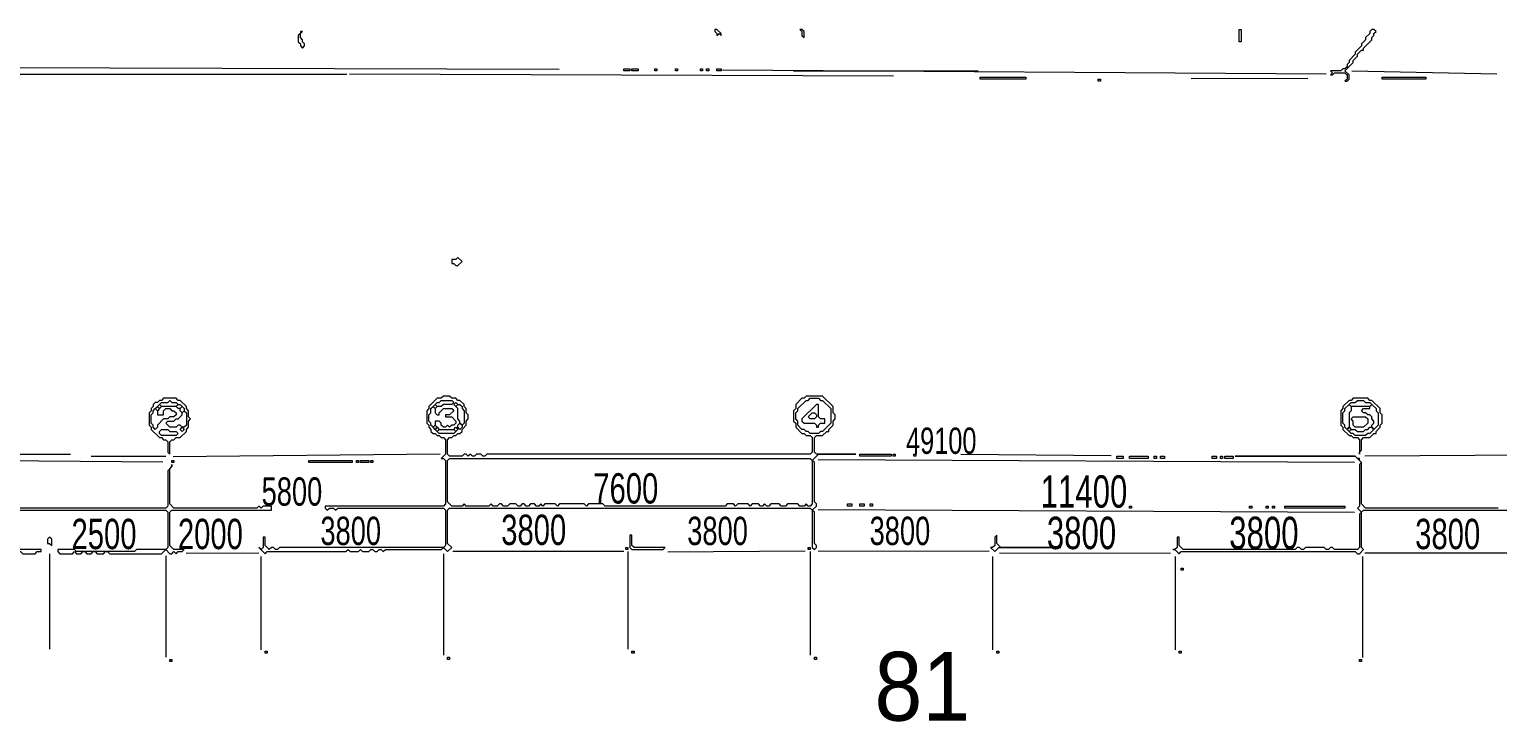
# Model space of a CAD drawing. Extents: x 10 to 1968, y 11 to 1392.
# Drawn here: x 456 to 1165, y 1058 to 1392 of the extents above; entities that cross this region are included whole.
import ezdxf

# ---------------------------------------------------------------- set-up
doc = ezdxf.new("R2010")
doc.units = 0
for name, color, linetype, lineweight in [('OCR_TEXT', 6, 'Continuous', 0), ('TRACE_CURVE', 6, 'Continuous', 0), ('TRACE_STRAIGHT', 5, 'Continuous', 0), ('TRACE_TEXT_SYMBOL', 6, 'Continuous', 0)]:
    doc.layers.add(name, color=color, linetype=linetype, lineweight=lineweight)
doc.styles.add('wqy-unicode', font='wqy-unicode.lff')

msp = doc.modelspace()

# ---------------------------------------------------------------- linework, layer by layer
at = {"layer": 'TRACE_CURVE', "color": 6}
for points in [[(656, 1215), (655, 1214), (653, 1214), (649, 1210), (649, 1209), (648, 1208), (648, 1202), (649, 1201), (649, 1200), (650, 1199), (650, 1198), (651, 1197), (652, 1197), (653, 1196), (654, 1196), (655, 1195), (656, 1195), (657, 1194), (657, 1187), (655, 1185), (656, 1185), (657, 1184), (657, 1163), (656, 1162), (599, 1162), (599, 1161), (600, 1160), (601, 1161), (603, 1161), (604, 1160), (605, 1161), (656, 1161), (657, 1160), (657, 1143), (656, 1142), (577, 1142), (576, 1141), (575, 1141), (574, 1142), (573, 1142), (572, 1141), (570, 1143), (570, 1147), (569, 1147), (569, 1142), (568, 1141), (567, 1142), (570, 1139), (571, 1140), (609, 1140), (610, 1141), (611, 1140), (615, 1140), (616, 1141), (617, 1140), (620, 1140), (621, 1141), (622, 1141), (623, 1140), (624, 1140), (625, 1141), (626, 1141), (627, 1140), (628, 1141)], [(628, 1141), (655, 1141), (656, 1142), (658, 1140), (660, 1142), (658, 1144), (658, 1160), (659, 1161), (833, 1161), (834, 1160), (834, 1142), (835, 1141), (836, 1142), (836, 1143), (835, 1144), (835, 1159), (834, 1160), (836, 1162), (836, 1163), (835, 1164), (835, 1183), (834, 1184), (837, 1187), (855, 1187), (836, 1187), (835, 1188), (835, 1195), (836, 1196), (839, 1196), (841, 1198), (842, 1198), (842, 1199), (844, 1201), (844, 1203), (845, 1204), (845, 1206), (844, 1207), (844, 1210), (839, 1215), (831, 1215), (830, 1214), (829, 1214), (826, 1211), (826, 1209), (825, 1208), (825, 1203), (826, 1202), (826, 1200), (829, 1197), (830, 1197), (831, 1196), (833, 1196), (834, 1195), (834, 1188), (833, 1187), (677, 1187), (676, 1186), (675, 1186), (674, 1187), (672, 1187), (671, 1186), (670, 1186), (669, 1187), (668, 1186)], [(668, 1186), (667, 1187), (666, 1187), (665, 1186), (659, 1186), (658, 1187), (658, 1194), (659, 1195), (660, 1195), (661, 1196), (662, 1196), (663, 1197), (664, 1197), (665, 1198), (665, 1199), (667, 1201), (667, 1203), (668, 1204), (668, 1206), (667, 1207), (667, 1209), (666, 1210), (666, 1211), (664, 1213), (663, 1213), (662, 1214), (660, 1214), (659, 1215), (656, 1215)], [(658, 1184), (659, 1185), (833, 1185), (834, 1184), (834, 1163), (833, 1162), (832, 1162), (831, 1163), (830, 1162), (828, 1162), (827, 1163), (822, 1163), (821, 1162), (819, 1162), (818, 1163), (814, 1163), (813, 1162), (812, 1162), (811, 1163), (810, 1162), (809, 1162), (808, 1163), (805, 1163), (804, 1162), (803, 1163), (798, 1163), (797, 1162), (796, 1163), (793, 1163), (792, 1162), (734, 1162), (733, 1163), (726, 1163), (725, 1162), (724, 1163), (712, 1163), (711, 1162), (710, 1163), (705, 1163), (704, 1162), (703, 1163), (702, 1162), (701, 1162), (700, 1163), (698, 1163), (697, 1162), (696, 1162), (695, 1163), (694, 1163), (693, 1162), (692, 1162), (691, 1163), (688, 1163), (687, 1162), (685, 1162), (684, 1163), (683, 1163), (682, 1162), (680, 1162), (679, 1163), (678, 1162), (667, 1162), (666, 1163), (665, 1162)], [(665, 1162), (660, 1162), (658, 1164), (658, 1184)], [(1165, 1161), (1101, 1161), (1099, 1163), (1099, 1183), (1098, 1184), (1098, 1185), (1097, 1185), (1096, 1186), (1038, 1186), (1096, 1186), (1099, 1183), (1098, 1182), (1098, 1162), (1097, 1161), (1099, 1159), (1098, 1158), (1098, 1142), (1097, 1141), (1086, 1141), (1085, 1142), (1084, 1142), (1083, 1141), (1082, 1141), (1081, 1142), (1072, 1142), (1071, 1141)], [(1071, 1141), (1070, 1141), (1069, 1142), (1068, 1142), (1067, 1141), (1013, 1141), (1011, 1143), (1011, 1147), (1010, 1147), (1010, 1142), (1009, 1141), (1008, 1141), (1009, 1141), (1011, 1139), (1012, 1140), (1096, 1140), (1097, 1139), (1098, 1139), (1100, 1141), (1099, 1142), (1099, 1159), (1100, 1160), (1200, 1160)]]:
    msp.add_lwpolyline(points, dxfattribs=at)
for points in [[(654, 1212), (655, 1213), (660, 1213), (661, 1212), (660, 1211), (656, 1211), (655, 1210), (653, 1210), (652, 1211), (653, 1212)], [(661, 1211), (662, 1212), (663, 1211), (662, 1210)], [(832, 1213), (833, 1214), (837, 1214), (838, 1213), (839, 1213), (843, 1209), (843, 1202), (839, 1198), (838, 1198), (837, 1197), (833, 1197), (832, 1198), (831, 1198), (830, 1199), (829, 1199), (827, 1201), (827, 1203), (826, 1204), (826, 1207), (827, 1208), (827, 1209), (831, 1213)], [(650, 1209), (651, 1210), (652, 1209), (652, 1207), (653, 1206), (654, 1206), (654, 1207), (656, 1209), (660, 1209), (661, 1208), (659, 1206), (657, 1206), (657, 1205), (660, 1205), (662, 1203), (662, 1202), (661, 1201), (660, 1201), (659, 1200), (658, 1201), (657, 1200), (656, 1200), (655, 1201), (655, 1202), (654, 1203), (652, 1203), (652, 1201), (651, 1200), (650, 1201), (650, 1202), (649, 1203), (649, 1206), (650, 1207)], [(651, 1210), (652, 1211), (653, 1210), (652, 1209)], [(662, 1210), (663, 1211), (664, 1211), (665, 1210), (665, 1209), (666, 1208), (666, 1202), (665, 1201), (664, 1202), (664, 1203), (663, 1204), (663, 1209)], [(651, 1200), (652, 1201), (653, 1200), (652, 1199)], [(652, 1199), (653, 1200), (654, 1199), (653, 1198)], [(653, 1198), (654, 1199), (661, 1199), (662, 1198), (661, 1197), (654, 1197)], [(661, 1199), (662, 1200), (663, 1199), (662, 1198)], [(663, 1201), (664, 1202), (665, 1201), (665, 1200), (664, 1199), (663, 1200)]]:
    msp.add_lwpolyline(points, close=True, dxfattribs=at)
at = {"layer": 'TRACE_STRAIGHT', "color": 5}
for p, q in [((294.37, 1370.32), (609.37, 1370.44)), ((369.12, 1373.88), (711.88, 1372.79)), ((610.63, 1370.58), (873.13, 1369.64)), ((790.62, 1372.44), (1081.87, 1370.56)), ((825, 1372), (914, 1372)), ((1016.87, 1368.33), (1073.13, 1368.43)), ((1094.36, 1372.07), (1164.36, 1370.6)), ((330.62, 1184.74), (520.63, 1183.28)), ((385, 1187), (476, 1187)), ((486, 1186), (522, 1186)), ((525.62, 1185.95), (654.38, 1187.16)), ((836.87, 1184.48), (1095.63, 1183.15)), ((905.63, 1187.02), (978.14, 1186.34)), ((1100.63, 1186.23), (1273.12, 1187.35)), ((836.87, 1160.36), (1095.63, 1159.1)), ((466, 1139), (466, 1093)), ((522, 1138), (522, 1089)), ((531.86, 1139.19), (566.88, 1139.43)), ((567.86, 1137.62), (567.86, 1092.62)), ((656.09, 1138.88), (656.09, 1090.12)), ((660.62, 1140.29), (743.13, 1140.3)), ((745, 1140), (745, 1093)), ((764.37, 1139.93), (830.63, 1140.44)), ((833, 1140), (833, 1090)), ((836.87, 1140.36), (919.38, 1140.17)), ((921.05, 1092.62), (921.12, 1137.63)), ((924.37, 1139.49), (1006.88, 1139.3)), ((1009.03, 1137.62), (1009.03, 1092.62)), ((1099.71, 1088.88), (1099.71, 1137.62)), ((1100.63, 1139.34), (1185.63, 1139.37))]:
    msp.add_line(p, q, dxfattribs=at)
at = {"layer": 'TRACE_TEXT_SYMBOL', "color": 6}
for points in [[(587, 1391), (587, 1390), (586, 1389), (586, 1386), (587, 1385), (587, 1384), (588, 1383), (589, 1384), (589, 1385), (588, 1386), (588, 1387), (587, 1388), (587, 1390), (588, 1391)], [(787, 1392), (787, 1391), (788, 1390), (788, 1389), (789, 1390), (790, 1389), (790, 1390), (788, 1392)], [(828, 1392), (829, 1391), (829, 1389), (830, 1388), (830, 1391), (829, 1392)], [(1040, 1392), (1041, 1392), (1041, 1386), (1040, 1386)], [(1104, 1392), (1103, 1391), (1103, 1390), (1101, 1388), (1101, 1387), (1099, 1385), (1099, 1384), (1096, 1381), (1096, 1380), (1093, 1377), (1093, 1376), (1092, 1375), (1092, 1374), (1091, 1373), (1090, 1373), (1089, 1372), (1084, 1372), (1085, 1371), (1084, 1370), (1085, 1370), (1086, 1371), (1091, 1371), (1092, 1370), (1092, 1368), (1091, 1367), (1092, 1367), (1093, 1368), (1093, 1370), (1091, 1372), (1095, 1376), (1095, 1377), (1097, 1379), (1097, 1380), (1099, 1382), (1100, 1382), (1100, 1383), (1104, 1387), (1104, 1388), (1105, 1389), (1105, 1390), (1106, 1391), (1105, 1392)], [(743, 1373), (746, 1373), (746, 1372), (743, 1372)], [(747, 1373), (750, 1373), (750, 1372), (747, 1372)], [(758, 1373), (759, 1373), (759, 1372), (758, 1372)], [(768, 1373), (769, 1373), (769, 1372), (768, 1372)], [(780, 1373), (781, 1373), (781, 1372), (780, 1372)], [(783, 1373), (784, 1373), (784, 1372), (783, 1372)], [(788, 1373), (790, 1373), (790, 1372), (788, 1372)], [(915, 1369), (937, 1369), (937, 1368), (915, 1368)], [(972, 1368), (973, 1368), (973, 1367), (972, 1367)], [(1109, 1369), (1130, 1369), (1130, 1368), (1109, 1368)], [(663, 1282), (662, 1281), (660, 1281), (660, 1279), (661, 1279), (662, 1278), (663, 1278), (665, 1280)], [(521, 1214), (520, 1213), (519, 1213), (518, 1212), (517, 1212), (516, 1211), (516, 1210), (515, 1209), (515, 1208), (514, 1207), (514, 1201), (515, 1200), (515, 1199), (519, 1195), (520, 1195), (521, 1194), (522, 1194), (523, 1193), (523, 1188), (524, 1187), (524, 1193), (525, 1194), (526, 1194), (527, 1195), (529, 1195), (532, 1198), (532, 1199), (533, 1200), (533, 1203), (534, 1204), (533, 1205), (533, 1208), (532, 1209), (532, 1210), (529, 1213), (528, 1213), (527, 1214)], [(523, 1212), (524, 1213), (525, 1212), (527, 1212), (528, 1211), (527, 1210), (520, 1210), (519, 1211), (520, 1212)], [(1095, 1214), (1094, 1213), (1093, 1213), (1090, 1210), (1090, 1209), (1089, 1208), (1089, 1201), (1090, 1200), (1090, 1199), (1093, 1196), (1094, 1196), (1095, 1195), (1097, 1195), (1098, 1194), (1098, 1187), (1098, 1188), (1099, 1189), (1099, 1194), (1100, 1195), (1103, 1195), (1105, 1197), (1106, 1197), (1106, 1198), (1108, 1200), (1108, 1201), (1109, 1202), (1109, 1206), (1108, 1207), (1108, 1209), (1104, 1213), (1103, 1213), (1102, 1214)], [(1096, 1212), (1097, 1213), (1100, 1213), (1101, 1212), (1103, 1212), (1104, 1211), (1103, 1210), (1094, 1210), (1093, 1211), (1094, 1212)], [(516, 1208), (517, 1209), (518, 1208), (518, 1206), (521, 1206), (521, 1208), (522, 1209), (524, 1209), (525, 1208), (526, 1208), (527, 1207), (527, 1206), (526, 1205), (524, 1205), (523, 1204), (521, 1204), (518, 1201), (518, 1200), (517, 1199), (516, 1200), (516, 1201), (515, 1202), (515, 1206), (516, 1207)], [(517, 1209), (518, 1210), (519, 1209), (518, 1208)], [(518, 1210), (519, 1211), (520, 1210), (519, 1209)], [(530, 1207), (531, 1208), (532, 1207), (532, 1201), (531, 1200), (530, 1200), (529, 1201), (528, 1201), (527, 1200), (524, 1200), (522, 1202), (523, 1203), (526, 1203), (527, 1204), (528, 1204), (530, 1206)], [(527, 1210), (528, 1211), (529, 1211), (530, 1210), (529, 1209), (528, 1209)], [(529, 1209), (530, 1210), (531, 1209), (531, 1208), (530, 1207), (529, 1208)], [(836, 1211), (829, 1204), (829, 1203), (830, 1202), (835, 1202), (836, 1201), (836, 1200), (837, 1200), (837, 1201), (838, 1202), (840, 1202), (840, 1204), (838, 1204), (837, 1205), (837, 1211)], [(834, 1207), (835, 1207), (836, 1206), (836, 1205), (835, 1204), (833, 1204), (832, 1205)], [(1093, 1211), (1094, 1210), (1094, 1208), (1093, 1207), (1093, 1200), (1092, 1199), (1091, 1200), (1091, 1201), (1090, 1202), (1090, 1207), (1091, 1208), (1091, 1209)], [(1094, 1204), (1095, 1205), (1101, 1205), (1102, 1204), (1102, 1202), (1100, 1200), (1096, 1200), (1095, 1201), (1095, 1203)], [(1103, 1210), (1104, 1211), (1106, 1209), (1106, 1208), (1107, 1207), (1107, 1201), (1105, 1199), (1104, 1200), (1104, 1201), (1105, 1202), (1105, 1203), (1104, 1204), (1104, 1205), (1103, 1206), (1102, 1206), (1101, 1207), (1100, 1207), (1099, 1208), (1100, 1209), (1103, 1209)], [(519, 1198), (520, 1199), (523, 1199), (524, 1198), (527, 1198), (528, 1197), (527, 1196), (520, 1196), (519, 1197)], [(529, 1199), (530, 1200), (531, 1199), (530, 1198)], [(1092, 1199), (1093, 1200), (1094, 1199), (1093, 1198)], [(1102, 1199), (1103, 1200), (1104, 1200), (1105, 1199), (1103, 1197), (1102, 1197), (1101, 1196), (1096, 1196), (1095, 1197), (1094, 1197), (1093, 1198), (1094, 1199), (1096, 1199), (1097, 1198), (1100, 1198), (1101, 1199)], [(525, 1184), (526, 1184), (526, 1183), (525, 1183)], [(591, 1184), (612, 1184), (612, 1183), (591, 1183)], [(614, 1184), (615, 1184), (615, 1183), (614, 1183)], [(616, 1184), (620, 1184), (620, 1183), (616, 1183)], [(621, 1184), (622, 1184), (622, 1183), (621, 1183)], [(857, 1187), (872, 1187), (872, 1186), (857, 1186)], [(873, 1187), (874, 1187), (874, 1186), (873, 1186)], [(883, 1187), (884, 1187), (884, 1186), (883, 1186)], [(981, 1186), (984, 1186), (984, 1185), (981, 1185)], [(987, 1186), (996, 1186), (996, 1185), (987, 1185)], [(999, 1186), (1000, 1186), (1000, 1185), (999, 1185)], [(1002, 1186), (1004, 1186), (1004, 1185), (1002, 1185)], [(1027, 1186), (1029, 1186), (1029, 1185), (1027, 1185)], [(1031, 1186), (1032, 1186), (1032, 1185), (1031, 1185)], [(1033, 1186), (1037, 1186), (1037, 1185), (1033, 1185)], [(851, 1163), (853, 1163), (853, 1162), (851, 1162)], [(857, 1163), (859, 1163), (859, 1162), (857, 1162)], [(862, 1163), (863, 1163), (863, 1162), (862, 1162)], [(987, 1162), (988, 1162), (988, 1161), (987, 1161)], [(1045, 1162), (1046, 1162), (1046, 1161), (1045, 1161)], [(1053, 1162), (1054, 1162), (1054, 1161), (1053, 1161)], [(1056, 1162), (1057, 1162), (1057, 1161), (1056, 1161)], [(1062, 1162), (1091, 1162), (1091, 1161), (1062, 1161)], [(746, 1148), (746, 1142), (747, 1141), (762, 1141), (763, 1142), (748, 1142), (747, 1143), (747, 1148)], [(923, 1148), (922, 1147), (922, 1143), (921, 1142), (920, 1142), (922, 1140), (924, 1142), (954, 1142), (925, 1142), (923, 1144)], [(386, 1141), (385, 1140), (433, 1140), (434, 1139), (435, 1140), (436, 1140), (437, 1139), (438, 1139), (439, 1140), (440, 1139), (441, 1139), (442, 1140), (443, 1140), (444, 1139), (445, 1139), (446, 1140), (447, 1139), (448, 1140), (452, 1140), (453, 1139), (459, 1139), (460, 1140), (462, 1140), (462, 1141)], [(466, 1147), (465, 1146), (465, 1144), (466, 1144), (467, 1143), (467, 1146)], [(744, 1142), (745, 1142), (745, 1141), (744, 1141)], [(832, 1142), (833, 1142), (833, 1141), (832, 1141)], [(1012, 1132), (1013, 1132), (1013, 1131), (1012, 1131)], [(570, 1092), (571, 1092), (571, 1091), (570, 1091)], [(747, 1092), (748, 1092), (748, 1091), (747, 1091)], [(923, 1092), (924, 1092), (924, 1091), (923, 1091)], [(1011, 1092), (1012, 1092), (1012, 1091), (1011, 1091)], [(524, 1088), (525, 1088), (525, 1087), (524, 1087)], [(658, 1089), (659, 1089), (659, 1088), (658, 1088)], [(835, 1089), (836, 1089), (836, 1088), (835, 1088)], [(1098, 1088), (1099, 1088), (1099, 1087), (1098, 1087)]]:
    msp.add_lwpolyline(points, close=True, dxfattribs=at)
msp.add_lwpolyline([(447, 1160), (522, 1160), (523, 1159), (523, 1142), (522, 1141), (508, 1141), (507, 1140), (479, 1140), (478, 1141), (470, 1141), (470, 1140), (471, 1139), (477, 1139), (478, 1140), (479, 1139), (481, 1139), (482, 1140), (483, 1140), (484, 1139), (486, 1139), (487, 1140), (488, 1140), (489, 1139), (492, 1139), (493, 1140), (494, 1140), (495, 1139), (520, 1139), (522, 1141), (524, 1139), (525, 1139), (526, 1140), (527, 1139), (528, 1140), (530, 1140), (531, 1141), (526, 1141), (524, 1143), (524, 1159), (525, 1160), (573, 1160), (573, 1162), (569, 1162), (568, 1161), (567, 1162), (566, 1161), (526, 1161), (524, 1163), (524, 1180), (525, 1181), (525, 1182), (525, 1181), (523, 1179), (523, 1162), (522, 1161), (451, 1161)], dxfattribs=at)

# ---------------------------------------------------------------- texts
at = {"layer": 'OCR_TEXT', "color": 6, "style": 'wqy-unicode'}
for s, height, width, p in [('49100', 12.69, 0.72, (879.25, 1187.17)), ('5800', 13.666, 0.72, (568.29, 1162.18)), ('7600', 14.642, 0.72, (728.33, 1163.2)), ('11400', 15.618, 0.72, (944.18, 1161.21)), ('2500', 14.642, 0.72, (476.57, 1141.2)), ('2000', 14.642, 0.72, (527.89, 1141.2)), ('3800', 13.666, 0.72, (596.65, 1143.18)), ('3800', 14.642, 0.72, (683.91, 1143.2)), ('3800', 13.666, 0.72, (773.65, 1143.18)), ('3800', 13.666, 0.72, (861.65, 1143.18)), ('3800', 15.618, 0.72, (947.17, 1141.21)), ('3800', 15.618, 0.72, (1035.17, 1141.21)), ('3800', 14.642, 0.72, (1124.91, 1141.2)), ('81', 33.189, 0.935091, (864, 1058.44))]:
    msp.add_text(s, height=height, dxfattribs=dict(at, width=width)).set_placement(p)

doc.saveas('drawing.dxf')
